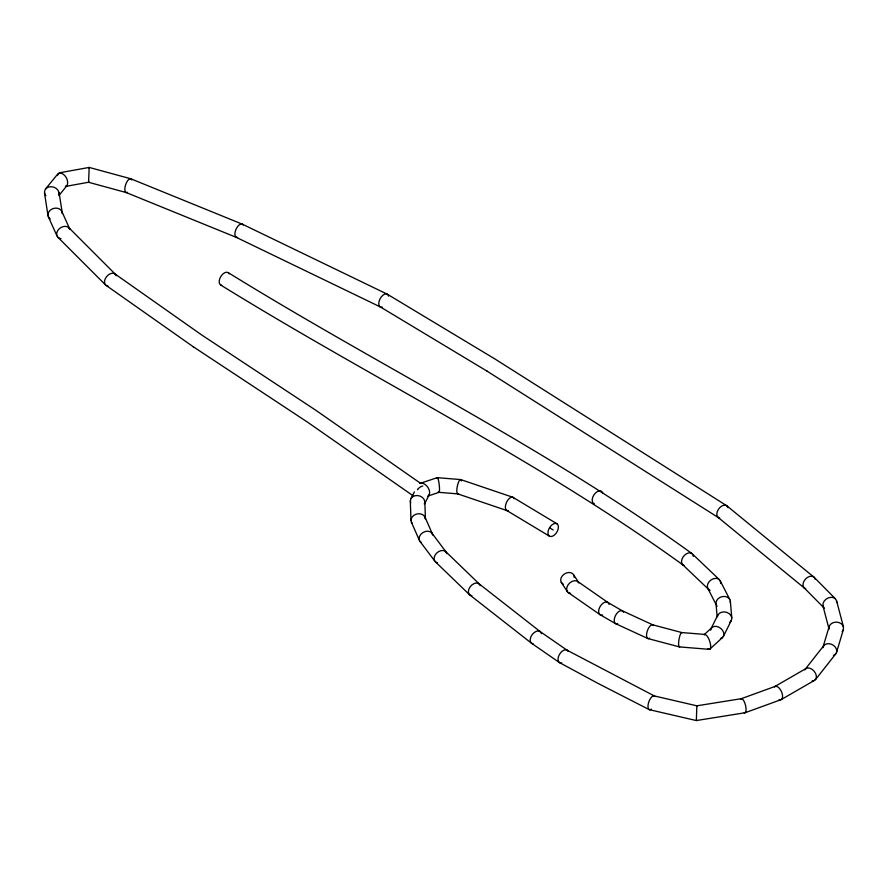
<?xml version="1.0" encoding="UTF-8"?>
<svg xmlns="http://www.w3.org/2000/svg" width="888" height="888" viewBox="0 0 888 888"><rect width="100%" height="100%" fill="white"/><g stroke="black" fill="none" stroke-linecap="round" stroke-linejoin="round"><path stroke-width="1.33" d="M696.514 719.802L696.37 720.545L744.865 712.787M57.409 175.491L59.207 172.849L89.189 167.432L130.647 178.732M88.767 181.541L88.545 182.273L126.274 192.563M823.043 646.997L829.17 626.506M836.54 652.458L843.345 629.648M710.977 628.804L717.704 615.306M723.454 636.263L731.335 620.446M410.789 498.823L414.441 491.874M424.364 504.151L429.415 494.549M58.886 195.549L66.989 185.636C69.386 180.686 64.946 173.149 59.463 172.783M805.116 669.352L823.709 645.743M815.672 679.387L835.874 653.712M45.51 189.011L58.153 173.549M66.989 185.636L65.401 186.436M704.095 634.765L711.765 627.705M722.666 637.373L709.745 649.217M774.78 686.557L806.027 668.52M781.351 699.511L814.762 680.208M741.28 698.69L775.202 686.369M745.01 712.764L780.929 699.7M419.769 483.505L437.129 477.689M428.915 495.726L439.027 492.341L457.764 493.883M65.668 186.402L88.578 182.251L89.189 167.432L89.355 168.309M741.436 698.667L696.836 705.816L654.045 695.881M437.196 477.666L460.672 479.576M704.894 634.432L681.862 632.567L652.636 624.797M709.235 649.328L679.409 646.908L648.062 638.583M649.372 709.667L696.347 720.568L696.836 705.816L696.969 706.448M460.794 479.609L512.798 497.247M457.653 493.85L506.937 510.567M130.825 178.788L242.124 224.087M126.096 192.507L236.43 237.418M622.155 610.733L653.002 624.93M647.874 638.528L615.684 623.709L600.277 614.818M242.335 224.176L387.179 294.139L494.927 358.974L726.617 505.661M236.23 237.329L380.308 306.915M654.423 695.992L566.877 650.105M649.195 709.601L597.735 683.26L559.729 662.714M607.636 602.33L622.377 610.844M380.097 306.782L487.357 371.328M228.172 272.605C381.84 367.577 545.099 447.208 691.685 553.368M220.635 284.981C373.948 379.764 536.863 459.207 683.15 565.079M513.009 497.347L557.031 523.82A7.248 4.274 -59 0 1 554.323 535.109A7.248 4.274 -59 0 1 548.185 530.957A7.248 4.274 -59 0 1 557.031 523.82M549.661 527.849L553.18 529.958M506.526 510.356L549.561 536.241M718.292 517.549L487.124 371.195M420.834 483.505L315.817 410.267L201.62 334.92L114.763 273.782M193.173 346.697L307.614 422.211L412.765 495.537M607.869 602.464L577.655 581.44M600.044 614.674L568.276 592.574M539.993 631.468L567.11 650.238M531.757 643.4L559.484 662.592M105.883 285.248L193.406 346.853M479.021 583.771L540.226 631.634M469.796 594.96L531.512 643.234M726.85 505.838L813.863 577.067M718.059 517.371L804.339 588.011M692.163 553.735L719.336 579.62M682.672 564.713L708.602 589.41M445.732 551.637L479.265 583.971M435.353 561.76L469.563 594.76M68.82 227.683L115.251 274.159M57.953 237.318L105.65 285.048M814.096 577.278L835.464 598.867M804.106 587.801L823.165 607.048M431.957 533.177L446.165 552.125M419.957 541.358L434.909 561.272M573.626 574.78L578.754 582.617M561.294 582.395L567.354 591.663M720.157 580.697L729.825 599.522M707.78 588.333L715.883 604.095M61.883 211.511L69.797 229.093M48.296 216.65L56.965 235.908M425.063 517.26L432.478 534.099M411.366 522.111L419.436 540.437M836.552 600.665L843.489 627.072M822.943 605.86L829.037 629.081M59.119 192.718L62.193 212.565M44.467 192.829L47.996 215.595M730.347 601.265L731.801 617.926M715.994 603.551L717.127 616.527M424.841 502.009L425.441 519.058A7.271 5.883 -13.2 0 0 415.928 514.241A7.271 5.883 -13.2 0 0 412.409 523.665M410.3 500.976L410.989 520.312M508.413 510.6A7.282 3.685 -65.5 0 1 506.615 502.153A7.282 3.685 -65.5 0 1 514.085 498.712M458.585 493.55A7.326 1.965 -78.6 0 1 457.253 486.546A7.326 1.965 -78.6 0 1 461.194 480.042M461.283 480.208A7.326 1.965 -78.6 0 1 461.471 480.885M436.841 478.266A7.481 1.166 83.6 0 1 439.271 485.114A7.481 1.166 83.6 0 1 438.284 491.663M428.205 495.893A7.548 4.829 53.9 0 1 427.683 496.203M419.724 483.438A7.548 4.829 53.9 0 1 427.694 487.09A7.548 4.829 53.9 0 1 428.438 495.693M410.711 502.819A7.293 5.905 13.5 0 1 417.504 495.526A7.293 5.905 13.5 0 1 424.475 503.796M421.301 542.546A7.259 5.606 -30.6 0 1 422.777 532.634A7.259 5.606 -30.6 0 1 432.767 535.12M437.484 562.826A7.259 5.273 -41.6 0 1 436.696 553.08A7.259 5.273 -41.6 0 1 446.864 553.657M471.894 595.715A7.248 4.928 -49.1 0 1 470.096 586.879A7.248 4.928 -49.1 0 1 479.842 584.704M479.997 584.981A7.248 4.928 -49.1 0 1 480.242 585.592M533.177 643.867A7.248 4.651 -53.7 0 1 532.056 634.765A7.248 4.651 -53.7 0 1 541.158 632.8M541.28 633.1A7.248 4.651 -53.7 0 1 541.469 633.732M561.716 662.925A7.259 4.307 -58.6 0 1 559.307 654.711A7.259 4.307 -58.6 0 1 568.054 651.248M651.359 709.135A7.304 3.141 -70.4 0 1 648.551 702.674A7.304 3.141 -70.4 0 1 655.044 696.558M740.67 699.278A7.293 2.409 75.7 0 1 745.432 704.939A7.293 2.409 75.7 0 1 744.211 712.664M774.414 686.868A7.271 3.707 65.3 0 1 781.84 692.462A7.271 3.707 65.3 0 1 779.153 699.589M804.817 669.918A7.304 4.906 50.2 0 1 814.096 671.15A7.304 4.906 50.2 0 1 813.908 680.619M813.597 680.696A7.304 4.906 50.2 0 1 812.22 680.785M822.899 647.707A7.282 5.683 28.1 0 1 833.566 645.41A7.282 5.683 28.1 0 1 833.477 655.422M829.026 627.239A7.293 5.961 1 0 1 838.994 622.566A7.293 5.961 1 0 1 842.146 631.634M829.004 628.715A7.293 5.961 1 0 1 828.981 627.605M823.687 607.448A7.315 5.639 -31.1 0 1 828.371 597.879A7.315 5.639 -31.1 0 1 836.685 602.486M824.386 608.247A7.315 5.639 -31.1 0 1 823.898 607.736M805.771 588.722A7.248 4.995 -47.8 0 1 805.716 578.843A7.248 4.995 -47.8 0 1 815.129 579.276M719.68 518.059A7.259 4.618 -54.4 0 1 718.503 509.201A7.259 4.618 -54.4 0 1 727.439 506.493M727.727 507.026A7.259 4.618 -54.4 0 1 727.938 507.636M382.162 307.115A7.248 4.051 -61.6 0 1 380.064 298.834A7.248 4.051 -61.6 0 1 388.256 295.282M388.478 295.837A7.248 4.051 -61.6 0 1 388.567 296.148M237.618 237.484A7.248 3.596 -66.2 0 1 236.008 229.259A7.248 3.596 -66.2 0 1 243.168 225.019M127.506 192.319A7.259 2.986 -71.4 0 1 125.674 184.582A7.259 2.986 -71.4 0 1 131.79 179.887M45.887 195.682A7.382 5.939 17.1 0 1 45.41 195.005M44.877 193.928A7.382 5.939 17.1 0 1 51.282 186.702A7.382 5.939 17.1 0 1 58.963 194.539M50.239 218.925A7.259 5.839 -16.7 0 1 52.392 208.858A7.259 5.839 -16.7 0 1 62.238 213.675M59.807 238.384A7.282 5.506 -35.4 0 1 59.385 228.66A7.282 5.506 -35.4 0 1 69.897 229.437M60.95 238.617A7.282 5.506 -35.4 0 1 60.173 238.484M107.959 285.98A7.259 4.873 -50.1 0 1 106.604 276.601A7.259 4.873 -50.1 0 1 116.217 275.768M417.482 489.699A7.248 4.562 -55.1 0 1 417.749 489.344M418.037 488.988A7.248 4.562 -55.1 0 1 422.755 486.058M221.656 285.359A7.248 4.262 -59 0 1 221.034 276.146A7.248 4.262 -59 0 1 229.237 273.87M594.438 503.829A7.248 4.396 -57.4 0 1 594.083 494.66A7.248 4.396 -57.4 0 1 602.408 492.274M602.541 492.551A7.248 4.396 -57.4 0 1 602.752 493.14M684.304 565.545A7.259 4.817 -51.1 0 1 684.37 555.411A7.259 4.817 -51.1 0 1 693.306 556.354M709.146 589.843A7.282 5.439 -37.5 0 1 711.088 579.897A7.282 5.439 -37.5 0 1 720.557 582.029M720.601 582.384A7.282 5.439 -37.5 0 1 720.579 583.505M710.089 590.331A7.282 5.439 -37.5 0 1 709.445 590.032M716.239 604.628A7.271 5.85 -16.5 0 1 722.643 596.536A7.271 5.85 -16.5 0 1 730.291 602.386M717.138 606.226A7.271 5.85 -16.5 0 1 716.527 605.294M717.315 616.716A7.304 5.916 11.3 0 1 727.094 612.476A7.304 5.916 11.3 0 1 730.458 621.689M730.191 621.977A7.304 5.916 11.3 0 1 729.581 622.488M710.611 630.158A7.282 5.428 37.7 0 1 720.89 628.515A7.282 5.428 37.7 0 1 720.512 638.55M704.595 634.676A9.368 3.219 75 0 1 709.956 642.002A6.56 2.264 75 0 1 710.067 649.106M709.69 649.017A9.368 3.219 75 0 1 707.991 648.673M679.731 646.853A7.293 1.676 -80.4 0 1 678.998 639.393A7.293 1.676 -80.4 0 1 682.15 632.744M649.594 638.217A7.271 3.119 -70.4 0 1 647.219 631.213A7.271 3.119 -70.4 0 1 653.601 625.529M617.782 623.809A7.259 3.952 -62.7 0 1 615.44 615.628A7.259 3.952 -62.7 0 1 623.543 612.243M602.575 615.029A7.248 4.34 -58.1 0 1 598.667 610.844A7.248 4.34 -58.1 0 1 603.562 602.874A7.248 4.34 -58.1 0 1 609.124 604.395M570.551 593.317A7.293 5.162 -44.9 0 1 568.154 584.737A7.293 5.162 -44.9 0 1 578.354 582.106M578.554 582.361A7.293 5.162 -44.9 0 1 578.876 582.928M562.459 583.682A7.248 5.539 -33.2 0 1 564.246 574.07A7.248 5.539 -33.2 0 1 574.037 575.735M574.125 576.079A7.248 5.539 -33.2 0 1 574.214 577.544M563.414 584.215A7.248 5.539 -33.2 0 1 562.759 583.882"/></g></svg>
